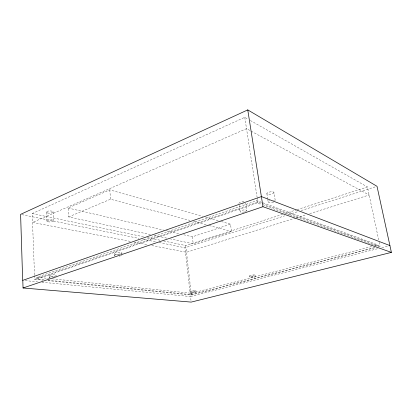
<?xml version="1.0" encoding="UTF-8"?>
<svg xmlns="http://www.w3.org/2000/svg" width="412" height="412" viewBox="0 0 412 412"><rect width="100%" height="100%" fill="white"/><g stroke="black" fill="none" stroke-linecap="round" stroke-linejoin="round"><path stroke-width="0.31" stroke-dasharray="2.06 1.54" d="M238.872 203.471L239.207 202.869A3.451 1.092 -8.5 0 1 244.532 201.803M244.563 211.907A3.461 1.051 -8.4 0 1 240.227 211.835L240.381 211.006A3.461 1.051 -8.4 0 1 244.98 209.899A3.461 1.051 -8.4 0 1 246.536 211.109M249.44 275.999L249.497 275.849A2.833 0.541 -8 0 1 252.829 274.974L253.524 274.928A2.833 0.541 -8 0 1 253.771 275.844A2.833 0.541 -8 0 1 249.44 275.999L249.662 277.534A2.833 0.536 -8 0 0 253.993 277.369A2.833 0.536 -8 0 0 253.751 276.467L253.056 276.514A2.833 0.536 -8 0 0 249.718 277.384L249.662 277.534M34.505 274.845L32.213 213.555L244.769 117.348L248.112 119.243M150.421 234.588L68.619 216.928L68.119 208.039L109.783 189.855L202.647 216.249M68.619 216.928L110.519 199.217L189.947 220.41M44.027 279.825L36.998 279.115L36.925 277.23L256.903 200.603L377.892 244.903L378.252 246.608L263.932 205.444M34.531 275.484L34.675 279.321L257.84 202.045L261.45 203.358M36.998 279.115L257.279 203.049L261.512 204.573M183.634 234.763L192.378 236.787L230.509 224.169L231.523 231.503L193.207 243.827L170.558 238.939M163.698 240.969L185.719 245.557L284.218 213.792M284.831 213.596L296.455 209.847M297.067 209.651L367.422 186.96L378.87 240.804M159.125 242.513L184.937 247.761L284.646 215.857M288.312 214.683L297.49 211.747M301.162 210.573L375.785 186.693M295.584 218.072L186.487 252.278L151.158 245.428M296.197 217.876L306.003 214.801M309.68 213.648L369.131 195.005L246.515 128.662L32.543 222.434L130.97 241.514M52.252 278.821L191.431 293.272L372.299 246.355M374.781 245.712L377.892 244.903M47.859 280.206L191.59 294.683L375.141 247.411M48.106 280.665L191.374 294.987L375.713 247.571M378.824 246.767L380.07 246.448L379.004 241.427M377.454 248.766L190.493 296.542L184.937 247.761M381.816 247.653L388.047 246.062M25.235 280.634L37.528 281.793M41.89 282.235L190.545 296.532L191.106 301.481M34.675 279.321L42.987 280.155M36.925 277.23L49.059 278.491M134.121 242.127L147.372 244.692M21.862 214.621L138.973 238.419M142.753 239.187L156.606 242.004M32.213 213.555L144.195 236.9M147.342 237.559L161.185 240.443M154.196 235.407L167.411 238.26M68.119 208.039L163.652 230.143M166.149 230.72L179.889 233.898M193.671 221.404L208.565 225.379M209.183 225.544L231.523 231.503M205.743 217.129L220.6 221.352M221.223 221.527L230.509 224.169M262.053 203.58L380.07 246.448M250.342 120.51L367.422 186.96M273.934 192.497A3.579 1.164 -9.6 0 1 268.67 194.335A3.579 1.164 -9.6 0 1 268.583 192.311A3.579 1.164 -9.6 0 1 273.934 192.497L275.298 200.85A3.595 1.118 -9.5 0 0 273.475 200.15M266.858 193.609L267.718 198.975M267.81 199.573L268.191 201.957M244.769 117.348L257.057 196.988M257.155 197.621L257.84 202.045M256.903 200.603L257.279 203.049M190.895 292.695L190.911 292.814A2.637 0.464 -6.9 0 0 193.892 292.86L194.546 292.747A2.637 0.464 -6.9 0 0 196.035 292.036A2.637 0.464 -6.9 0 0 193.316 291.995A2.637 0.464 -6.9 0 0 190.895 292.695L190.73 291.258A2.632 0.469 -6.8 0 1 193.151 290.553A2.632 0.469 -6.8 0 1 195.87 290.599A2.632 0.469 -6.8 0 1 194.382 291.32L193.728 291.428A2.632 0.469 -6.8 0 1 190.746 291.382L190.73 291.258M245.779 203.034L246.891 210.527M255.043 275.185L255.27 276.72M239.145 205.346L240.047 211.588M192.378 236.787L193.207 243.827M195.916 290.635L196.081 292.072M191.431 293.272L191.59 294.683M185.719 245.557L191.374 294.987M121.921 252.953L122.004 253.977M109.783 189.855L110.519 199.217M114.212 253.596L114.371 255.641M53.138 211.809L53.565 220.636M49.188 275.942L49.27 277.827M46.221 212.288L46.618 221.136M56.15 277.606A3.61 0.778 -3.7 0 1 55.677 277.806M49.986 278.151A3.61 0.778 -3.7 0 1 49.728 277.302A3.61 0.778 -3.7 0 1 53.339 276.704M121.597 255.517A3.873 0.963 -4.8 0 1 120.999 255.77M120.216 255.986A3.873 0.963 -4.8 0 1 119.295 256.161M114.526 255.878A3.873 0.963 -4.8 0 1 115.818 254.75A3.873 0.963 -4.8 0 1 120.108 254.322M120.834 253.735A3.868 0.978 -4.8 0 0 121.38 252.51L119.944 252.268A3.868 0.978 -4.8 0 0 115.072 252.886A3.868 0.978 -4.8 0 0 115.154 254.137A3.868 0.978 -4.8 0 0 120.052 253.952M56.063 275.736A3.605 0.788 -3.6 0 1 50.073 276.313A3.605 0.788 -3.6 0 1 51.711 274.938A3.605 0.788 -3.6 0 1 56.315 275.52M273.563 202.091A3.595 1.118 -9.5 0 1 268.701 202.436A3.595 1.118 -9.5 0 1 269.901 200.706M243.379 203.832A3.451 1.092 -8.5 0 1 242.513 204.007M246.036 211.407A3.461 1.051 -8.4 0 1 245.367 211.68M47.54 212.983A3.492 1.112 -1.8 0 0 53.133 212.098A3.492 1.112 -1.8 0 0 48.364 211.047A3.492 1.112 -1.8 0 0 47.54 212.983M47.936 221.795A3.507 1.066 -2 0 0 53.56 220.914A3.507 1.066 -2 0 0 48.771 219.931A3.507 1.066 -2 0 0 47.936 221.795"/><path stroke-width="0.62" d="M22.799 280.376L23.041 287.988L191.178 302.099L391.4 252.396L377.011 186.301L247.761 109.901L20.6 214.364L22.675 280.387L261.388 196.576M23.041 287.988L262.974 206.706L391.4 252.396M261.326 196.55L389.917 245.583M247.761 109.901L262.974 206.706"/></g></svg>
